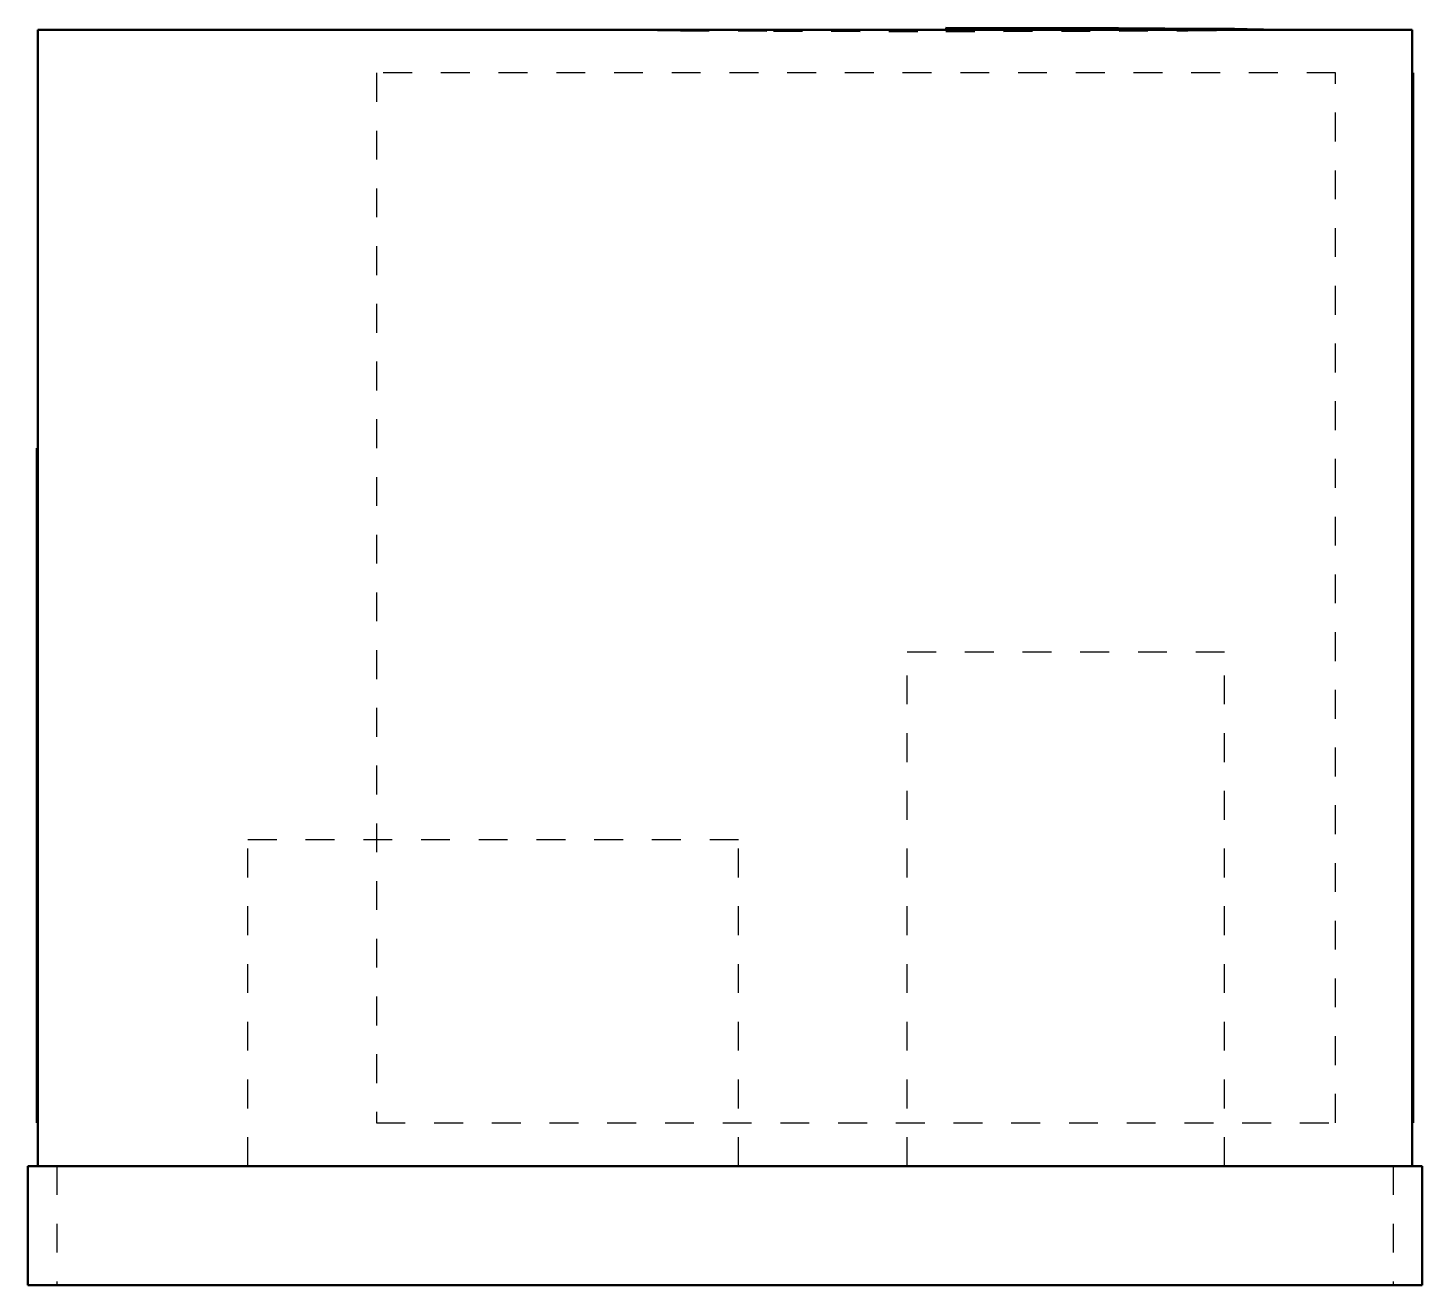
# Model space of a CAD drawing. Header units: inches. Extents: x -24.2 to 24.2, y 0 to 43.6.
import ezdxf

# ---------------------------------------------------------------- set-up
doc = ezdxf.new("R2010")
doc.units = ezdxf.units.IN
doc.header["$MEASUREMENT"] = 0
doc.linetypes.add('Dashed', pattern=[2, 1, -1])
for name, color, linetype, lineweight in [('AM_0', 7, 'Continuous', 50), ('AM_4', 3, 'Continuous', 25), ('AM_9', 6, 'Dashed', 25)]:
    doc.layers.add(name, color=color, linetype=linetype, lineweight=lineweight)

# ---------------------------------------------------------------- blocks, each defined once
blk = doc.blocks.new('1_DSG0723DM00001S_PART8_0_in_DSG0723DM00001S_2')
at = {"layer": 'AM_0'}
for p, q in [((-24.15625, 4.125), (24.15625, 4.125)), ((-24.15625, 4.125), (-24.15625, 0)), ((24.15625, 4.125), (24.15625, 0)), ((24.15625, 0), (-24.15625, 0))]:
    blk.add_line(p, q, dxfattribs=at)
at = {"layer": 'AM_9'}
for p, q in [((-23.15625, 4.125), (-23.15625, 0)), ((23.15625, 4.125), (23.15625, 0))]:
    blk.add_line(p, q, dxfattribs=at)
blk = doc.blocks.new('2_DSG0723DM00001S_PART7_0_in_DSG0723DM00001S_2')
at = {"layer": 'AM_0'}
for p, q in [((-23.8125, 43.5), (23.8125, 43.5)), ((-23.8125, 43.5), (-23.8125, 4.125)), ((23.8125, 43.5), (23.8125, 4.125))]:
    blk.add_line(p, q, dxfattribs=at)
blk = doc.blocks.new('3_DSG0723DM00001S_PART6_0_in_DSG0723DM00001S_2')
at = {"layer": 'AM_9'}
for p, q in [((6.3125, 21.9375), (17.3125, 21.9375)), ((6.3125, 4.125), (6.3125, 21.9375)), ((17.3125, 4.125), (17.3125, 21.9375))]:
    blk.add_line(p, q, dxfattribs=at)
blk = doc.blocks.new('4_DSG0723DM00001S_PART5_0_in_DSG0723DM00001S_2')
at = {"layer": 'AM_9'}
for p, q in [((-16.53125, 15.4375), (0.46875, 15.4375)), ((-16.53125, 4.125), (-16.53125, 15.4375)), ((0.46875, 4.125), (0.46875, 15.4375))]:
    blk.add_line(p, q, dxfattribs=at)
blk = doc.blocks.new('5_DSG0723DM00001S_PART4_0_in_DSG0723DM00001S_2')
at = {"layer": 'AM_9'}
for p, q in [((-12.078125, 42), (-12.078125, 5.625)), ((21.15625, 42), (-12.078125, 42)), ((21.15625, 5.625), (21.15625, 42)), ((-12.078125, 5.625), (21.15625, 5.625))]:
    blk.add_line(p, q, dxfattribs=at)
blk = doc.blocks.new('6_DSG0723DM00001S_PART3_0_in_DSG0723DM00001S_2')
at = {"layer": 'AM_0'}
for p, q in [((23.8125, 42), (23.84375, 42)), ((23.84375, 42), (23.84375, 5.625)), ((23.84375, 5.625), (23.8125, 5.625))]:
    blk.add_line(p, q, dxfattribs=at)
blk = doc.blocks.new('7_DSG0723DM00001S_PART2_0_in_DSG0723DM00001S_2')
at = {"layer": 'AM_0'}
blk.add_lwpolyline([(18.656, 43.5), (18.656, 43.5), (18.656, 43.5), (18.656, 43.5), (18.656, 43.501), (18.652, 43.502), (18.629, 43.504), (18.096, 43.52), (17.653, 43.526), (16.859, 43.534), (13.632, 43.552), (7.656, 43.563)], dxfattribs=at)
at = {"layer": 'AM_4'}
blk.add_line((7.656, 43.5), (7.656, 43.563), dxfattribs=at)
at = {"layer": 'AM_9'}
for points in [[(-3.344, 43.5), (-3.344, 43.5), (-3.344, 43.5), (-3.344, 43.5), (-3.343, 43.499), (-3.34, 43.498), (-3.316, 43.496), (-2.784, 43.48), (-2.34, 43.474), (-1.546, 43.466), (1.681, 43.448), (7.656, 43.437)], [(7.656, 43.437), (16.037, 43.46), (18.505, 43.49), (18.636, 43.496), (18.653, 43.498), (18.655, 43.499), (18.656, 43.5), (18.656, 43.5), (18.656, 43.5), (18.656, 43.5), (18.656, 43.5)]]:
    blk.add_lwpolyline(points, dxfattribs=at)
blk = doc.blocks.new('8_DSG0723DM00001S_PART1_0_in_DSG0723DM00001S_2')
at = {"layer": 'AM_0'}
for p, q in [((-23.8125, 29), (-23.84375, 29)), ((-23.84375, 5.625), (-23.84375, 29)), ((-23.84375, 5.625), (-23.8125, 5.625))]:
    blk.add_line(p, q, dxfattribs=at)

msp = doc.modelspace()

# ---------------------------------------------------------------- block references
for name in ['2_DSG0723DM00001S_PART7_0_in_DSG0723DM00001S_2', '7_DSG0723DM00001S_PART2_0_in_DSG0723DM00001S_2', '5_DSG0723DM00001S_PART4_0_in_DSG0723DM00001S_2', '6_DSG0723DM00001S_PART3_0_in_DSG0723DM00001S_2', '8_DSG0723DM00001S_PART1_0_in_DSG0723DM00001S_2', '3_DSG0723DM00001S_PART6_0_in_DSG0723DM00001S_2', '4_DSG0723DM00001S_PART5_0_in_DSG0723DM00001S_2', '1_DSG0723DM00001S_PART8_0_in_DSG0723DM00001S_2']:
    msp.add_blockref(name, (0, 0))

doc.saveas('drawing.dxf')
